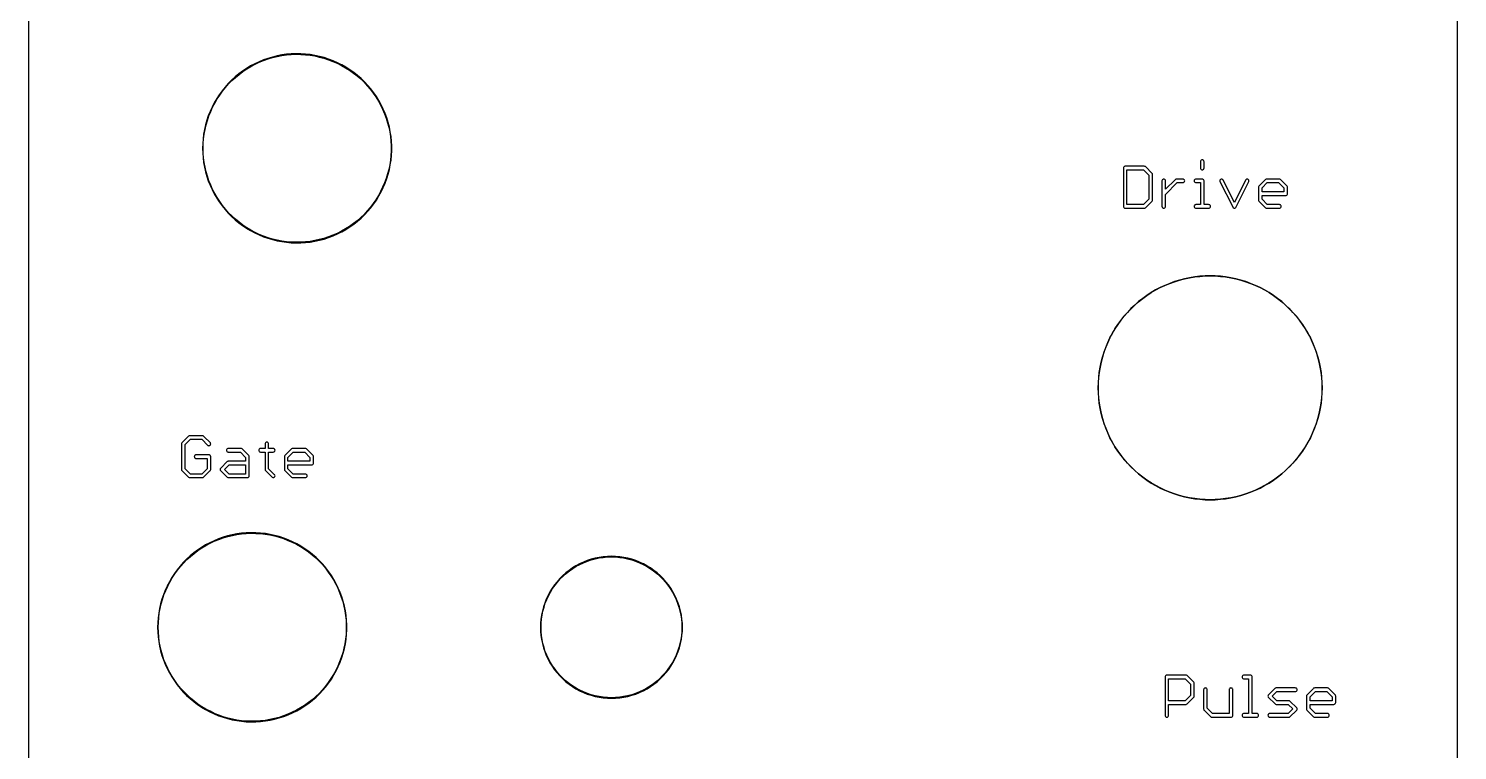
# Model space of a CAD drawing. Extents: x 1 to 62, y 0 to 129.
# Drawn here: x 1.3 to 61.9, y 31.5 to 62.1 of the extents above; entities that cross this region are included whole.
import ezdxf

# ---------------------------------------------------------------- set-up
doc = ezdxf.new("R2010")
doc.units = 0

msp = doc.modelspace()

# ---------------------------------------------------------------- linework, layer by layer
at = {"color": 34, "true_color": 0x008000}
for points in [[(1.27, 0.3175, 0), (61.88964, 0.3175, 0), (61.88964, 128.81864, 0), (1.27, 128.81864, 0), (1.27, 0.3175, 0)], [(12.41298, 61.04382, 0), (12.21232, 61.02603, 0), (12.0142, 60.99809, 0), (12.01027, 60.99747, 0), (11.81215, 60.95937, 0), (11.61657, 60.91111, 0), (11.42353, 60.85523, 0), (11.23557, 60.78919, 0), (11.04761, 60.71299, 0), (10.86727, 60.62663, 0), (10.86373, 60.62483, 0), (10.68593, 60.53085, 0), (10.51321, 60.42671, 0), (10.34557, 60.31495, 0), (10.18554, 60.19303, 0), (10.0306, 60.06603, 0), (9.88075, 59.92887, 0), (9.87794, 59.92606, 0), (9.73823, 59.78382, 0), (9.60361, 59.63396, 0), (9.47662, 59.47648, 0), (9.35978, 59.31392, 0), (9.25056, 59.14628, 0), (9.14896, 58.97356, 0), (9.05498, 58.79322, 0), (9.05317, 58.78968, 0), (8.9719, 58.6068, 0), (8.8957, 58.42138, 0), (8.8322, 58.23088, 0), (8.77632, 58.03784, 0), (8.73314, 57.84226, 0), (8.69758, 57.64414, 0), (8.69694, 57.64021, 0), (8.67155, 57.43956, 0), (8.65631, 57.23889, 0), (8.65124, 57.03823, 0), (8.65631, 56.83757, 0), (8.67155, 56.63692, 0), (8.69694, 56.43626, 0), (8.69758, 56.43233, 0), (8.73314, 56.23421, 0), (8.77632, 56.03863, 0), (8.8322, 55.84559, 0), (8.8957, 55.65509, 0), (8.9719, 55.46967, 0), (9.05317, 55.28679, 0), (9.05498, 55.28325, 0), (9.14896, 55.10291, 0), (9.25056, 54.93019, 0), (9.35978, 54.76255, 0), (9.47662, 54.59999, 0), (9.60361, 54.44251, 0), (9.73823, 54.29265, 0), (9.87794, 54.15041, 0), (9.88075, 54.1476, 0), (10.0306, 54.01044, 0), (10.18554, 53.88344, 0), (10.34557, 53.76152, 0), (10.51321, 53.64976, 0), (10.68593, 53.54562, 0), (10.86373, 53.45164, 0), (10.86727, 53.44984, 0), (11.04761, 53.36348, 0), (11.23557, 53.28728, 0), (11.42353, 53.22124, 0), (11.61657, 53.16536, 0), (11.81215, 53.1171, 0), (12.01027, 53.079, 0), (12.0142, 53.07837, 0), (12.21232, 53.05044, 0), (12.41298, 53.03265, 0), (12.61363, 53.02503, 0), (12.81429, 53.02757, 0), (13.01495, 53.04027, 0), (13.21562, 53.06313, 0), (13.21954, 53.06376, 0), (13.41766, 53.09678, 0), (13.61324, 53.13996, 0), (13.80882, 53.19076, 0), (13.99932, 53.25426, 0), (14.18728, 53.32538, 0), (14.3727, 53.40666, 0), (14.5505, 53.49556, 0), (14.55404, 53.49736, 0), (14.7293, 53.59642, 0), (14.89948, 53.70564, 0), (15.06458, 53.82248, 0), (15.22206, 53.9444, 0), (15.37446, 54.07648, 0), (15.51924, 54.21618, 0), (15.52205, 54.21899, 0), (15.65921, 54.36631, 0), (15.78875, 54.51871, 0), (15.91067, 54.67873, 0), (16.02497, 54.84383, 0), (16.13165, 55.01655, 0), (16.22816, 55.19181, 0), (16.22997, 55.19535, 0), (16.31633, 55.37569, 0), (16.39507, 55.56111, 0), (16.46619, 55.75161, 0), (16.52461, 55.94211, 0), (16.57541, 56.13769, 0), (16.61605, 56.33327, 0), (16.61667, 56.3372, 0), (16.64716, 56.53786, 0), (16.66747, 56.73597, 0), (16.67763, 56.93664, 0), (16.67763, 57.13984, 0), (16.66747, 57.34049, 0), (16.64716, 57.53861, 0), (16.61667, 57.73928, 0), (16.61605, 57.7432, 0), (16.57541, 57.93878, 0), (16.52461, 58.13436, 0), (16.46619, 58.32486, 0), (16.39507, 58.51536, 0), (16.31633, 58.70078, 0), (16.22997, 58.88112, 0), (16.22816, 58.88466, 0), (16.13165, 59.05992, 0), (16.02497, 59.23264, 0), (15.91067, 59.39774, 0), (15.78875, 59.55776, 0), (15.65921, 59.71016, 0), (15.52205, 59.85748, 0), (15.51924, 59.86029, 0), (15.37446, 59.99999, 0), (15.22206, 60.13207, 0), (15.06458, 60.25399, 0), (14.89948, 60.37083, 0), (14.7293, 60.48005, 0), (14.55404, 60.57911, 0), (14.5505, 60.58091, 0), (14.3727, 60.66981, 0), (14.18728, 60.75109, 0), (13.99932, 60.82221, 0), (13.80882, 60.88571, 0), (13.61324, 60.93651, 0), (13.41766, 60.97969, 0), (13.21954, 61.01271, 0), (13.21562, 61.01334, 0), (13.01495, 61.03619, 0), (12.81429, 61.0489, 0), (12.61363, 61.05143, 0), (12.41298, 61.04382, 0)], [(13.01495, 53.06567, 0), (12.81429, 53.05298, 0), (12.61363, 53.05043, 0), (12.41298, 53.05806, 0), (12.21232, 53.07584, 0), (12.01681, 53.1034, 0), (11.82, 53.14125, 0), (11.62442, 53.18951, 0), (11.43138, 53.24539, 0), (11.24342, 53.31143, 0), (11.05546, 53.38763, 0), (10.87655, 53.4733, 0), (10.70086, 53.56617, 0), (10.52814, 53.67031, 0), (10.3605, 53.78207, 0), (10.20048, 53.90399, 0), (10.04554, 54.03099, 0), (9.89617, 54.1677, 0), (9.75878, 54.30758, 0), (9.62417, 54.45744, 0), (9.49717, 54.61492, 0), (9.38033, 54.77748, 0), (9.27111, 54.94512, 0), (9.16951, 55.11784, 0), (9.07707, 55.29522, 0), (8.99605, 55.47752, 0), (8.91985, 55.66294, 0), (8.85635, 55.85344, 0), (8.80047, 56.04648, 0), (8.75728, 56.24206, 0), (8.72218, 56.43765, 0), (8.69694, 56.63692, 0), (8.68172, 56.83757, 0), (8.67664, 57.03823, 0), (8.68172, 57.23889, 0), (8.69694, 57.43956, 0), (8.72218, 57.63882, 0), (8.75728, 57.83441, 0), (8.80047, 58.02999, 0), (8.85635, 58.22303, 0), (8.91985, 58.41353, 0), (8.99605, 58.59895, 0), (9.07707, 58.78125, 0), (9.16951, 58.95863, 0), (9.27111, 59.13135, 0), (9.38033, 59.29899, 0), (9.49717, 59.46155, 0), (9.62417, 59.61903, 0), (9.75878, 59.76889, 0), (9.89617, 59.90877, 0), (10.04554, 60.04548, 0), (10.20048, 60.17248, 0), (10.3605, 60.2944, 0), (10.52814, 60.40616, 0), (10.70086, 60.5103, 0), (10.87655, 60.60317, 0), (11.05546, 60.68884, 0), (11.24342, 60.76504, 0), (11.43138, 60.83108, 0), (11.62442, 60.88696, 0), (11.82, 60.93522, 0), (12.01661, 60.97303, 0), (12.21232, 61.00063, 0), (12.41298, 61.01841, 0), (12.61363, 61.02603, 0), (12.81429, 61.02349, 0), (13.01495, 61.01079, 0), (13.21496, 60.98802, 0), (13.40981, 60.95554, 0), (13.60539, 60.91236, 0), (13.80097, 60.86156, 0), (13.99147, 60.79806, 0), (14.17943, 60.72694, 0), (14.36485, 60.64566, 0), (14.53957, 60.5583, 0), (14.71437, 60.4595, 0), (14.88455, 60.35028, 0), (15.04965, 60.23344, 0), (15.20713, 60.11152, 0), (15.35953, 59.97944, 0), (15.5024, 59.84158, 0), (15.63866, 59.69523, 0), (15.7682, 59.54283, 0), (15.89012, 59.38281, 0), (16.00442, 59.21771, 0), (16.1111, 59.04499, 0), (16.20688, 58.87105, 0), (16.29217, 58.69293, 0), (16.37092, 58.50751, 0), (16.44203, 58.31701, 0), (16.50046, 58.12651, 0), (16.55126, 57.93093, 0), (16.59178, 57.73594, 0), (16.62175, 57.53861, 0), (16.64208, 57.34049, 0), (16.65224, 57.13984, 0), (16.65224, 56.93664, 0), (16.64208, 56.73597, 0), (16.62175, 56.53786, 0), (16.59177, 56.3405, 0), (16.55126, 56.14554, 0), (16.50046, 55.94996, 0), (16.44203, 55.75946, 0), (16.37092, 55.56896, 0), (16.29217, 55.38354, 0), (16.20688, 55.20542, 0), (16.1111, 55.03148, 0), (16.00442, 54.85876, 0), (15.89012, 54.69366, 0), (15.7682, 54.53364, 0), (15.63866, 54.38124, 0), (15.5024, 54.23489, 0), (15.35953, 54.09703, 0), (15.20713, 53.96495, 0), (15.04965, 53.84303, 0), (14.88455, 53.72619, 0), (14.71437, 53.61697, 0), (14.53957, 53.51817, 0), (14.36485, 53.43081, 0), (14.17943, 53.34953, 0), (13.99147, 53.27841, 0), (13.80097, 53.21491, 0), (13.60539, 53.16411, 0), (13.40981, 53.12093, 0), (13.21496, 53.08845, 0), (13.01495, 53.06567, 0)], [(51.06416, 56.12384, 0), (51.0877, 56.12756, 0), (51.10894, 56.13839, 0), (51.1258, 56.15525, 0), (51.13663, 56.17649, 0), (51.14036, 56.20004, 0), (51.14036, 56.47182, 0), (51.13663, 56.49536, 0), (51.1258, 56.5166, 0), (51.10894, 56.53346, 0), (51.0877, 56.54429, 0), (51.06416, 56.54802, 0), (51.04061, 56.54429, 0), (51.01937, 56.53346, 0), (51.00251, 56.5166, 0), (50.99168, 56.49536, 0), (50.98796, 56.47182, 0), (50.98796, 56.20004, 0), (50.99168, 56.17649, 0), (51.00251, 56.15525, 0), (51.01937, 56.13839, 0), (51.04061, 56.12756, 0), (51.06416, 56.12384, 0)], [(47.79264, 56.27624, 0), (47.76909, 56.27251, 0), (47.74785, 56.26168, 0), (47.73099, 56.24482, 0), (47.72016, 56.22358, 0), (47.71644, 56.20004, 0), (47.71644, 54.57444, 0), (47.72016, 54.55089, 0), (47.73099, 54.52965, 0), (47.74785, 54.51279, 0), (47.76909, 54.50196, 0), (47.79264, 54.49824, 0), (48.60543, 54.49824, 0), (48.62898, 54.50196, 0), (48.65022, 54.51279, 0), (48.922, 54.78203, 0), (48.93886, 54.79889, 0), (48.94969, 54.82013, 0), (48.95341, 54.84367, 0), (48.95341, 55.92826, 0), (48.94969, 55.9518, 0), (48.93886, 55.97304, 0), (48.65022, 56.26168, 0), (48.62898, 56.27251, 0), (48.60543, 56.27624, 0), (47.79264, 56.27624, 0)], [(48.57535, 54.65064, 0), (47.86884, 54.65064, 0), (47.86884, 56.12384, 0), (48.5752, 56.12384, 0), (48.80101, 55.89803, 0), (48.80101, 54.87419, 0), (48.57535, 54.65064, 0)], [(49.43093, 54.49824, 0), (49.45448, 54.50196, 0), (49.47572, 54.51279, 0), (49.49258, 54.52965, 0), (49.50341, 54.55089, 0), (49.50713, 54.57444, 0), (49.50713, 55.08529, 0), (50.00234, 55.58282, 0), (50.24374, 55.58282, 0), (50.26728, 55.58654, 0), (50.28852, 55.59737, 0), (50.30538, 55.61423, 0), (50.31621, 55.63547, 0), (50.31994, 55.65902, 0), (50.31621, 55.68256, 0), (50.30538, 55.7038, 0), (50.28852, 55.72066, 0), (50.26728, 55.73149, 0), (50.24374, 55.73522, 0), (49.97196, 55.73522, 0), (49.94841, 55.73149, 0), (49.92717, 55.72066, 0), (49.91031, 55.7038, 0), (49.50713, 55.29873, 0), (49.50713, 55.65902, 0), (49.50341, 55.68256, 0), (49.49258, 55.7038, 0), (49.47572, 55.72066, 0), (49.45448, 55.73149, 0), (49.43093, 55.73522, 0), (49.40739, 55.73149, 0), (49.38615, 55.72066, 0), (49.36929, 55.7038, 0), (49.35846, 55.68256, 0), (49.35473, 55.65902, 0), (49.35473, 54.57444, 0), (49.35846, 54.55089, 0), (49.36929, 54.52965, 0), (49.38615, 54.51279, 0), (49.40739, 54.50196, 0), (49.43093, 54.49824, 0)], [(50.79492, 55.73522, 0), (50.77137, 55.73149, 0), (50.75013, 55.72066, 0), (50.73327, 55.7038, 0), (50.72244, 55.68256, 0), (50.71872, 55.65902, 0), (50.72244, 55.63547, 0), (50.73327, 55.61423, 0), (50.75013, 55.59737, 0), (50.77137, 55.58654, 0), (50.79492, 55.58282, 0), (50.98796, 55.58282, 0), (50.98796, 54.65064, 0), (50.79492, 54.65064, 0), (50.77137, 54.64691, 0), (50.75013, 54.63608, 0), (50.73327, 54.61922, 0), (50.72244, 54.59798, 0), (50.71872, 54.57444, 0), (50.72244, 54.55089, 0), (50.73327, 54.52965, 0), (50.75013, 54.51279, 0), (50.77137, 54.50196, 0), (50.79492, 54.49824, 0), (51.33594, 54.49824, 0), (51.35948, 54.50196, 0), (51.38072, 54.51279, 0), (51.39758, 54.52965, 0), (51.40841, 54.55089, 0), (51.41214, 54.57444, 0), (51.40841, 54.59798, 0), (51.39758, 54.61922, 0), (51.38072, 54.63608, 0), (51.35948, 54.64691, 0), (51.33594, 54.65064, 0), (51.14036, 54.65064, 0), (51.14036, 55.65902, 0), (51.13663, 55.68256, 0), (51.1258, 55.7038, 0), (51.10894, 55.72066, 0), (51.0877, 55.73149, 0), (51.06416, 55.73522, 0), (50.79492, 55.73522, 0)], [(52.42813, 54.49824, 0), (52.45168, 54.50196, 0), (52.47292, 54.51279, 0), (52.48978, 54.52965, 0), (52.50061, 54.55089, 0), (53.04163, 55.63547, 0), (53.04535, 55.65902, 0), (53.04163, 55.68256, 0), (53.0308, 55.7038, 0), (53.01394, 55.72066, 0), (52.9927, 55.73149, 0), (52.96915, 55.73522, 0), (52.94561, 55.73149, 0), (52.92437, 55.72066, 0), (52.90751, 55.7038, 0), (52.89668, 55.68256, 0), (52.42797, 54.74293, 0), (51.95705, 55.68256, 0), (51.94622, 55.7038, 0), (51.92936, 55.72066, 0), (51.90812, 55.73149, 0), (51.88457, 55.73522, 0), (51.86103, 55.73149, 0), (51.83979, 55.72066, 0), (51.82293, 55.7038, 0), (51.8121, 55.68256, 0), (51.80837, 55.65902, 0), (51.8121, 55.63547, 0), (52.35566, 54.55089, 0), (52.36649, 54.52965, 0), (52.38335, 54.51279, 0), (52.40459, 54.50196, 0), (52.42813, 54.49824, 0)], [(54.631, 55.04298, 0), (54.65224, 55.05381, 0), (54.6691, 55.07067, 0), (54.67993, 55.09191, 0), (54.68366, 55.11546, 0), (54.68366, 55.38724, 0), (54.67993, 55.41078, 0), (54.6691, 55.43202, 0), (54.38046, 55.72066, 0), (54.35922, 55.73149, 0), (54.33568, 55.73522, 0), (53.79466, 55.73522, 0), (53.77111, 55.73149, 0), (53.74987, 55.72066, 0), (53.46123, 55.43202, 0), (53.4504, 55.41078, 0), (53.44668, 55.38724, 0), (53.44668, 54.84367, 0), (53.4504, 54.82013, 0), (53.46123, 54.79889, 0), (53.47809, 54.78203, 0), (53.74987, 54.51279, 0), (53.77111, 54.50196, 0), (53.79466, 54.49824, 0), (54.33568, 54.49824, 0), (54.35922, 54.50196, 0), (54.38046, 54.51279, 0), (54.39732, 54.52965, 0), (54.40815, 54.55089, 0), (54.41188, 54.57444, 0), (54.40815, 54.59798, 0), (54.39732, 54.61922, 0), (54.38046, 54.63608, 0), (54.35922, 54.64691, 0), (54.33568, 54.65064, 0), (53.82474, 54.65064, 0), (53.59908, 54.87419, 0), (53.59908, 55.03926, 0), (54.60746, 55.03926, 0), (54.631, 55.04298, 0)], [(54.53126, 55.19166, 0), (53.59908, 55.19166, 0), (53.59908, 55.35701, 0), (53.82489, 55.58282, 0), (54.30544, 55.58282, 0), (54.53126, 55.357, 0), (54.53126, 55.19166, 0)], [(51.181, 51.62423, 0), (50.96001, 51.60899, 0), (50.74411, 51.58359, 0), (50.74372, 51.58352, 0), (50.52528, 51.54796, 0), (50.31192, 51.50224, 0), (50.09856, 51.4489, 0), (49.89028, 51.38286, 0), (49.682, 51.3092, 0), (49.48134, 51.22538, 0), (49.28068, 51.1314, 0), (49.28033, 51.13122, 0), (49.08729, 51.02962, 0), (48.89933, 50.91786, 0), (48.71391, 50.79848, 0), (48.53611, 50.66894, 0), (48.36339, 50.53432, 0), (48.19829, 50.38954, 0), (48.04081, 50.23714, 0), (48.04053, 50.23686, 0), (47.88813, 50.07938, 0), (47.74335, 49.91428, 0), (47.60873, 49.74156, 0), (47.47919, 49.56376, 0), (47.35981, 49.37834, 0), (47.24805, 49.19038, 0), (47.24787, 49.19003, 0), (47.14645, 48.99734, 0), (47.14627, 48.99699, 0), (47.05229, 48.79633, 0), (46.96847, 48.59567, 0), (46.89481, 48.38739, 0), (46.82877, 48.17911, 0), (46.77543, 47.96575, 0), (46.72971, 47.75239, 0), (46.69415, 47.53395, 0), (46.69409, 47.53355, 0), (46.66869, 47.31766, 0), (46.65345, 47.09668, 0), (46.64837, 46.87824, 0), (46.65345, 46.6598, 0), (46.66869, 46.43882, 0), (46.69409, 46.22292, 0), (46.69415, 46.22252, 0), (46.72971, 46.00408, 0), (46.77543, 45.79072, 0), (46.82877, 45.57736, 0), (46.89481, 45.36908, 0), (46.96847, 45.1608, 0), (47.05229, 44.96014, 0), (47.14627, 44.75948, 0), (47.14645, 44.75913, 0), (47.24805, 44.56609, 0), (47.35981, 44.37813, 0), (47.47919, 44.19271, 0), (47.60873, 44.01491, 0), (47.74335, 43.84219, 0), (47.88813, 43.67709, 0), (48.04053, 43.51961, 0), (48.04081, 43.51933, 0), (48.19829, 43.36693, 0), (48.36339, 43.22215, 0), (48.53611, 43.08753, 0), (48.71391, 42.95799, 0), (48.89933, 42.83861, 0), (49.08729, 42.72685, 0), (49.28033, 42.62525, 0), (49.28068, 42.62507, 0), (49.48134, 42.53109, 0), (49.682, 42.44727, 0), (49.89028, 42.37361, 0), (50.09856, 42.30757, 0), (50.31192, 42.25423, 0), (50.52528, 42.20851, 0), (50.74372, 42.17295, 0), (50.74411, 42.17289, 0), (50.96001, 42.14749, 0), (51.181, 42.13225, 0), (51.39944, 42.12717, 0), (51.61788, 42.13225, 0), (51.83886, 42.14749, 0), (52.05475, 42.17289, 0), (52.05515, 42.17295, 0), (52.27359, 42.20851, 0), (52.48695, 42.25423, 0), (52.70031, 42.30757, 0), (52.90859, 42.37361, 0), (53.11687, 42.44727, 0), (53.31753, 42.53109, 0), (53.51819, 42.62507, 0), (53.51854, 42.62525, 0), (53.71158, 42.72685, 0), (53.89954, 42.83861, 0), (54.08496, 42.95799, 0), (54.26276, 43.08753, 0), (54.43548, 43.22215, 0), (54.60058, 43.36693, 0), (54.75806, 43.51933, 0), (54.75834, 43.51961, 0), (54.91074, 43.67709, 0), (55.05552, 43.84219, 0), (55.19014, 44.01491, 0), (55.31968, 44.19271, 0), (55.43906, 44.37813, 0), (55.55082, 44.56609, 0), (55.65242, 44.75913, 0), (55.6526, 44.75948, 0), (55.74658, 44.96014, 0), (55.8304, 45.1608, 0), (55.90406, 45.36908, 0), (55.9701, 45.57736, 0), (56.02344, 45.79072, 0), (56.06916, 46.00408, 0), (56.10472, 46.22252, 0), (56.10478, 46.22292, 0), (56.13018, 46.43882, 0), (56.14542, 46.6598, 0), (56.1505, 46.87824, 0), (56.14542, 47.09668, 0), (56.13018, 47.31766, 0), (56.10478, 47.53355, 0), (56.10472, 47.53395, 0), (56.06916, 47.75239, 0), (56.02344, 47.96575, 0), (55.9701, 48.17911, 0), (55.90406, 48.38739, 0), (55.8304, 48.59567, 0), (55.74658, 48.79633, 0), (55.6526, 48.99699, 0), (55.65242, 48.99734, 0), (55.551, 49.19003, 0), (55.55082, 49.19038, 0), (55.43906, 49.37834, 0), (55.31968, 49.56376, 0), (55.19014, 49.74156, 0), (55.05552, 49.91428, 0), (54.91074, 50.07938, 0), (54.75834, 50.23686, 0), (54.75806, 50.23714, 0), (54.60058, 50.38954, 0), (54.43548, 50.53432, 0), (54.26276, 50.66894, 0), (54.08496, 50.79848, 0), (53.89954, 50.91786, 0), (53.71158, 51.02962, 0), (53.51854, 51.13122, 0), (53.51819, 51.1314, 0), (53.31753, 51.22538, 0), (53.11687, 51.3092, 0), (52.90859, 51.38286, 0), (52.70031, 51.4489, 0), (52.48695, 51.50224, 0), (52.27359, 51.54796, 0), (52.05515, 51.58352, 0), (52.05475, 51.58359, 0), (51.83886, 51.60899, 0), (51.61788, 51.62423, 0), (51.39944, 51.62931, 0), (51.181, 51.62423, 0)], [(51.83886, 42.15002, 0), (51.61788, 42.13478, 0), (51.39944, 42.12971, 0), (51.181, 42.13478, 0), (50.96001, 42.15002, 0), (50.74411, 42.17543, 0), (50.7441, 42.17543, 0), (50.52607, 42.21092, 0), (50.31271, 42.25664, 0), (50.09935, 42.30998, 0), (49.89107, 42.37602, 0), (49.68279, 42.44968, 0), (49.48213, 42.5335, 0), (49.28154, 42.62745, 0), (49.08878, 42.7289, 0), (48.90082, 42.84066, 0), (48.7154, 42.96004, 0), (48.5376, 43.08958, 0), (48.36488, 43.2242, 0), (48.19978, 43.36898, 0), (48.04244, 43.52124, 0), (47.89018, 43.67858, 0), (47.7454, 43.84368, 0), (47.61078, 44.0164, 0), (47.48124, 44.1942, 0), (47.36186, 44.37962, 0), (47.2501, 44.56758, 0), (47.14868, 44.76027, 0), (47.0547, 44.96093, 0), (46.97088, 45.16159, 0), (46.89722, 45.36987, 0), (46.83118, 45.57815, 0), (46.77784, 45.79151, 0), (46.73212, 46.00487, 0), (46.69663, 46.2229, 0), (46.69663, 46.22292, 0), (46.67122, 46.43882, 0), (46.65599, 46.6598, 0), (46.65091, 46.87824, 0), (46.65599, 47.09668, 0), (46.67122, 47.31766, 0), (46.69663, 47.53355, 0), (46.69663, 47.53357, 0), (46.73212, 47.7516, 0), (46.77784, 47.96496, 0), (46.83118, 48.17832, 0), (46.89722, 48.3866, 0), (46.97088, 48.59488, 0), (47.0547, 48.79554, 0), (47.14865, 48.99613, 0), (47.2501, 49.18889, 0), (47.36186, 49.37685, 0), (47.48124, 49.56227, 0), (47.61078, 49.74007, 0), (47.7454, 49.91279, 0), (47.89018, 50.07789, 0), (48.04244, 50.23523, 0), (48.19978, 50.38749, 0), (48.36488, 50.53227, 0), (48.5376, 50.66689, 0), (48.7154, 50.79643, 0), (48.90082, 50.91581, 0), (49.08878, 51.02757, 0), (49.28154, 51.12902, 0), (49.48213, 51.22297, 0), (49.68279, 51.30679, 0), (49.89107, 51.38045, 0), (50.09935, 51.44649, 0), (50.31271, 51.49983, 0), (50.52607, 51.54555, 0), (50.74422, 51.58106, 0), (50.96001, 51.60645, 0), (51.181, 51.62169, 0), (51.39944, 51.62677, 0), (51.61788, 51.62169, 0), (51.83886, 51.60645, 0), (52.05467, 51.58106, 0), (52.2728, 51.54555, 0), (52.48616, 51.49983, 0), (52.69952, 51.44649, 0), (52.9078, 51.38045, 0), (53.11608, 51.30679, 0), (53.31674, 51.22297, 0), (53.51733, 51.12902, 0), (53.71009, 51.02757, 0), (53.89805, 50.91581, 0), (54.08347, 50.79643, 0), (54.26127, 50.66689, 0), (54.43399, 50.53227, 0), (54.59909, 50.38749, 0), (54.75643, 50.23523, 0), (54.90869, 50.07789, 0), (55.05347, 49.91279, 0), (55.18809, 49.74007, 0), (55.31763, 49.56227, 0), (55.43701, 49.37685, 0), (55.54877, 49.18889, 0), (55.65022, 48.99613, 0), (55.74417, 48.79554, 0), (55.82799, 48.59488, 0), (55.90165, 48.3866, 0), (55.96769, 48.17832, 0), (56.02103, 47.96496, 0), (56.06675, 47.7516, 0), (56.10226, 47.53347, 0), (56.12765, 47.31766, 0), (56.14288, 47.09668, 0), (56.14796, 46.87824, 0), (56.14288, 46.6598, 0), (56.12765, 46.43882, 0), (56.10225, 46.22292, 0), (56.10225, 46.2229, 0), (56.06675, 46.00487, 0), (56.02103, 45.79151, 0), (55.96769, 45.57815, 0), (55.90165, 45.36987, 0), (55.82799, 45.16159, 0), (55.74417, 44.96093, 0), (55.65019, 44.76027, 0), (55.54877, 44.56758, 0), (55.43701, 44.37962, 0), (55.31763, 44.1942, 0), (55.18809, 44.0164, 0), (55.05347, 43.84368, 0), (54.90869, 43.67858, 0), (54.75643, 43.52124, 0), (54.59909, 43.36898, 0), (54.43399, 43.2242, 0), (54.26127, 43.08958, 0), (54.08347, 42.96004, 0), (53.89805, 42.84066, 0), (53.71009, 42.7289, 0), (53.51733, 42.62745, 0), (53.31674, 42.5335, 0), (53.11608, 42.44968, 0), (52.9078, 42.37602, 0), (52.69952, 42.30998, 0), (52.48616, 42.25664, 0), (52.2728, 42.21092, 0), (52.05477, 42.17543, 0), (52.05475, 42.17543, 0), (51.83886, 42.15002, 0)], [(8.37691, 44.03344, 0), (8.35337, 44.02971, 0), (8.33212, 44.01888, 0), (8.31527, 44.00202, 0), (8.30444, 43.98078, 0), (8.30071, 43.95724, 0), (8.30444, 43.93369, 0), (8.31527, 43.91245, 0), (8.33212, 43.89559, 0), (8.35337, 43.88476, 0), (8.37691, 43.88104, 0), (8.84428, 43.88104, 0), (8.84428, 43.4442, 0), (8.61861, 43.22064, 0), (8.13535, 43.22064, 0), (7.9121, 43.4439, 0), (7.9121, 44.46817, 0), (8.13564, 44.69383, 0), (8.61847, 44.69383, 0), (8.87569, 44.43661, 0), (8.89692, 44.42578, 0), (8.92048, 44.42205, 0), (8.94402, 44.42578, 0), (8.96526, 44.43661, 0), (8.98212, 44.45347, 0), (8.99295, 44.47471, 0), (8.99668, 44.49825, 0), (8.99295, 44.5218, 0), (8.98212, 44.54304, 0), (8.71035, 44.8148, 0), (8.71034, 44.81482, 0), (8.69347, 44.83168, 0), (8.67224, 44.84251, 0), (8.6487, 44.84623, 0), (8.10513, 44.84623, 0), (8.08159, 44.84251, 0), (8.06035, 44.83168, 0), (8.04349, 44.81482, 0), (7.77425, 44.54304, 0), (7.76342, 44.5218, 0), (7.7597, 44.49825, 0), (7.7597, 43.41368, 0), (7.76342, 43.39013, 0), (7.77425, 43.36889, 0), (8.06035, 43.08279, 0), (8.08159, 43.07196, 0), (8.10513, 43.06824, 0), (8.6487, 43.06824, 0), (8.67224, 43.07196, 0), (8.69347, 43.08279, 0), (8.96526, 43.35203, 0), (8.98212, 43.36889, 0), (8.99295, 43.39013, 0), (8.99668, 43.41368, 0), (8.99668, 43.95724, 0), (8.99295, 43.98078, 0), (8.98212, 44.00202, 0), (8.96526, 44.01888, 0), (8.94402, 44.02971, 0), (8.92048, 44.03344, 0), (8.37691, 44.03344, 0)], [(9.74344, 44.30522, 0), (9.71989, 44.30149, 0), (9.69865, 44.29066, 0), (9.68179, 44.2738, 0), (9.67095, 44.25256, 0), (9.66724, 44.22902, 0), (9.67095, 44.20547, 0), (9.68179, 44.18423, 0), (9.69865, 44.16737, 0), (9.71989, 44.15654, 0), (9.74344, 44.15282, 0), (10.25422, 44.15282, 0), (10.48004, 43.927, 0), (10.48004, 43.76166, 0), (9.74344, 43.76166, 0), (9.71989, 43.75793, 0), (9.69865, 43.7471, 0), (9.42688, 43.47533, 0), (9.42686, 43.47532, 0), (9.41001, 43.45846, 0), (9.39918, 43.43722, 0), (9.39546, 43.41368, 0), (9.39918, 43.39013, 0), (9.41001, 43.36889, 0), (9.42686, 43.35203, 0), (9.69865, 43.08279, 0), (9.71989, 43.07196, 0), (9.74344, 43.06824, 0), (10.55624, 43.06824, 0), (10.57978, 43.07196, 0), (10.60102, 43.08279, 0), (10.61788, 43.09965, 0), (10.62871, 43.12089, 0), (10.63244, 43.14444, 0), (10.63244, 43.95724, 0), (10.62871, 43.98078, 0), (10.61788, 44.00202, 0), (10.32924, 44.29066, 0), (10.308, 44.30149, 0), (10.28445, 44.30522, 0), (9.74344, 44.30522, 0)], [(11.65097, 43.06824, 0), (11.67452, 43.07196, 0), (11.69576, 43.08279, 0), (11.71262, 43.09965, 0), (11.72345, 43.12089, 0), (11.72717, 43.14444, 0), (11.72345, 43.16798, 0), (11.71262, 43.18922, 0), (11.69576, 43.20608, 0), (11.4554, 43.44419, 0), (11.4554, 44.15282, 0), (11.65097, 44.15282, 0), (11.67452, 44.15654, 0), (11.69576, 44.16737, 0), (11.71262, 44.18423, 0), (11.72345, 44.20547, 0), (11.72717, 44.22902, 0), (11.72345, 44.25256, 0), (11.71262, 44.2738, 0), (11.69576, 44.29066, 0), (11.67452, 44.30149, 0), (11.65097, 44.30522, 0), (11.4554, 44.30522, 0), (11.4554, 44.49825, 0), (11.45167, 44.5218, 0), (11.44084, 44.54304, 0), (11.42398, 44.5599, 0), (11.40274, 44.57073, 0), (11.3792, 44.57445, 0), (11.35565, 44.57073, 0), (11.33441, 44.5599, 0), (11.31755, 44.54304, 0), (11.30672, 44.5218, 0), (11.303, 44.49825, 0), (11.303, 44.30522, 0), (11.10996, 44.30522, 0), (11.08641, 44.30149, 0), (11.06517, 44.29066, 0), (11.04831, 44.2738, 0), (11.03748, 44.25256, 0), (11.03376, 44.22902, 0), (11.03748, 44.20547, 0), (11.04831, 44.18423, 0), (11.06517, 44.16737, 0), (11.08641, 44.15654, 0), (11.10996, 44.15282, 0), (11.303, 44.15282, 0), (11.303, 43.41368, 0), (11.30672, 43.39013, 0), (11.31755, 43.36889, 0), (11.33441, 43.35203, 0), (11.60619, 43.08279, 0), (11.62743, 43.07196, 0), (11.65097, 43.06824, 0)], [(13.30774, 43.61298, 0), (13.32898, 43.62381, 0), (13.34584, 43.64067, 0), (13.35667, 43.66191, 0), (13.3604, 43.68546, 0), (13.3604, 43.95724, 0), (13.35667, 43.98078, 0), (13.34584, 44.00202, 0), (13.0766, 44.2738, 0), (13.05974, 44.29066, 0), (13.0385, 44.30149, 0), (13.01495, 44.30522, 0), (12.4714, 44.30522, 0), (12.44785, 44.30149, 0), (12.42661, 44.29066, 0), (12.13797, 44.00202, 0), (12.12714, 43.98078, 0), (12.12342, 43.95724, 0), (12.12342, 43.41368, 0), (12.12714, 43.39013, 0), (12.13797, 43.36889, 0), (12.15483, 43.35203, 0), (12.42661, 43.08279, 0), (12.44785, 43.07196, 0), (12.4714, 43.06824, 0), (13.01495, 43.06824, 0), (13.0385, 43.07196, 0), (13.05974, 43.08279, 0), (13.0766, 43.09965, 0), (13.08743, 43.12089, 0), (13.09115, 43.14444, 0), (13.08743, 43.16798, 0), (13.0766, 43.18922, 0), (13.05974, 43.20608, 0), (13.0385, 43.21691, 0), (13.01495, 43.22064, 0), (12.50148, 43.22064, 0), (12.27582, 43.44419, 0), (12.27582, 43.60926, 0), (13.2842, 43.60926, 0), (13.30774, 43.61298, 0)], [(13.208, 43.76166, 0), (12.27582, 43.76166, 0), (12.27582, 43.92701, 0), (12.50163, 44.15282, 0), (12.98443, 44.15282, 0), (13.208, 43.92714, 0), (13.208, 43.76166, 0)], [(10.48004, 43.22064, 0), (9.77352, 43.22064, 0), (9.57837, 43.41396, 0), (9.77367, 43.60926, 0), (10.48004, 43.60926, 0), (10.48004, 43.22064, 0)], [(10.50798, 40.72382, 0), (10.3073, 40.70604, 0), (10.1092, 40.6781, 0), (10.10527, 40.67747, 0), (9.90715, 40.63937, 0), (9.71157, 40.59111, 0), (9.51853, 40.53523, 0), (9.33057, 40.46918, 0), (9.14261, 40.39298, 0), (8.96227, 40.30663, 0), (8.95872, 40.30483, 0), (8.78093, 40.21085, 0), (8.60821, 40.10671, 0), (8.44056, 39.99495, 0), (8.28055, 39.87303, 0), (8.12561, 39.74602, 0), (7.97575, 39.60887, 0), (7.97294, 39.60606, 0), (7.83324, 39.46382, 0), (7.69862, 39.31396, 0), (7.57162, 39.15648, 0), (7.45478, 38.99392, 0), (7.34556, 38.82627, 0), (7.24396, 38.65356, 0), (7.14998, 38.47322, 0), (7.14818, 38.46967, 0), (7.0669, 38.2868, 0), (6.9907, 38.10138, 0), (6.9272, 37.91088, 0), (6.87132, 37.71784, 0), (6.82814, 37.52226, 0), (6.79258, 37.32414, 0), (6.79196, 37.32022, 0), (6.76656, 37.11956, 0), (6.75132, 36.9189, 0), (6.74624, 36.71823, 0), (6.75132, 36.51757, 0), (6.76656, 36.31691, 0), (6.79196, 36.11625, 0), (6.79258, 36.11233, 0), (6.82814, 35.9142, 0), (6.87132, 35.71862, 0), (6.9272, 35.52559, 0), (6.9907, 35.33509, 0), (7.0669, 35.14967, 0), (7.14818, 34.96679, 0), (7.14998, 34.96325, 0), (7.24396, 34.78291, 0), (7.34556, 34.61019, 0), (7.45478, 34.44254, 0), (7.57162, 34.27999, 0), (7.69862, 34.12251, 0), (7.83324, 33.97265, 0), (7.97294, 33.83041, 0), (7.97575, 33.82759, 0), (8.12561, 33.69044, 0), (8.28055, 33.56344, 0), (8.44056, 33.44151, 0), (8.60821, 33.32976, 0), (8.78093, 33.22562, 0), (8.95872, 33.13163, 0), (8.96227, 33.12984, 0), (9.14261, 33.04348, 0), (9.33057, 32.96728, 0), (9.51853, 32.90124, 0), (9.71157, 32.84536, 0), (9.90715, 32.7971, 0), (10.10527, 32.759, 0), (10.1092, 32.75837, 0), (10.3073, 32.73043, 0), (10.50798, 32.71264, 0), (10.70864, 32.70503, 0), (10.9093, 32.70756, 0), (11.10996, 32.72027, 0), (11.31061, 32.74313, 0), (11.31454, 32.74376, 0), (11.51266, 32.77678, 0), (11.70824, 32.81996, 0), (11.90382, 32.87075, 0), (12.09432, 32.93426, 0), (12.28228, 33.00538, 0), (12.4677, 33.08666, 0), (12.6455, 33.17555, 0), (12.64904, 33.17736, 0), (12.8243, 33.27642, 0), (12.99448, 33.38564, 0), (13.15958, 33.50248, 0), (13.31706, 33.6244, 0), (13.46946, 33.75648, 0), (13.61424, 33.89618, 0), (13.61705, 33.89899, 0), (13.75421, 34.04631, 0), (13.88375, 34.19871, 0), (14.00567, 34.35873, 0), (14.11997, 34.52382, 0), (14.22665, 34.69655, 0), (14.32317, 34.87181, 0), (14.32497, 34.87534, 0), (14.41133, 35.05569, 0), (14.49007, 35.24111, 0), (14.56119, 35.43161, 0), (14.61961, 35.62211, 0), (14.67041, 35.81769, 0), (14.71105, 36.01327, 0), (14.71168, 36.01719, 0), (14.74215, 36.21785, 0), (14.76248, 36.41597, 0), (14.77264, 36.61663, 0), (14.77264, 36.81984, 0), (14.76248, 37.0205, 0), (14.74215, 37.21862, 0), (14.71168, 37.41928, 0), (14.71105, 37.4232, 0), (14.67041, 37.61878, 0), (14.61961, 37.81436, 0), (14.56119, 38.00486, 0), (14.49007, 38.19536, 0), (14.41133, 38.38078, 0), (14.32497, 38.56112, 0), (14.32317, 38.56466, 0), (14.22665, 38.73992, 0), (14.11997, 38.91264, 0), (14.00567, 39.07774, 0), (13.88375, 39.23776, 0), (13.75421, 39.39016, 0), (13.61705, 39.53748, 0), (13.61424, 39.54029, 0), (13.46946, 39.67998, 0), (13.31706, 39.81207, 0), (13.15958, 39.93399, 0), (12.99448, 40.05083, 0), (12.8243, 40.16005, 0), (12.64904, 40.25911, 0), (12.6455, 40.26091, 0), (12.4677, 40.34981, 0), (12.28228, 40.43108, 0), (12.09432, 40.50221, 0), (11.90382, 40.56571, 0), (11.70824, 40.61651, 0), (11.51266, 40.65968, 0), (11.31454, 40.69271, 0), (11.31061, 40.69334, 0), (11.10996, 40.7162, 0), (10.9093, 40.7289, 0), (10.70864, 40.73144, 0), (10.50798, 40.72382, 0)], [(11.10996, 32.74568, 0), (10.9093, 32.73298, 0), (10.70864, 32.73044, 0), (10.50798, 32.73805, 0), (10.3073, 32.75584, 0), (10.11162, 32.78344, 0), (9.91499, 32.82125, 0), (9.71942, 32.86951, 0), (9.52638, 32.92539, 0), (9.33841, 32.99143, 0), (9.15046, 33.06763, 0), (8.97135, 33.1534, 0), (8.79585, 33.24617, 0), (8.62313, 33.35031, 0), (8.4555, 33.46206, 0), (8.29548, 33.58399, 0), (8.14054, 33.71099, 0), (7.99127, 33.8476, 0), (7.85379, 33.98758, 0), (7.71917, 34.13744, 0), (7.59217, 34.29491, 0), (7.47533, 34.45747, 0), (7.36611, 34.62512, 0), (7.26451, 34.79784, 0), (7.17207, 34.97522, 0), (7.09105, 35.15752, 0), (7.01485, 35.34294, 0), (6.95135, 35.53344, 0), (6.89547, 35.72648, 0), (6.85229, 35.92206, 0), (6.81718, 36.11767, 0), (6.79196, 36.31691, 0), (6.77671, 36.51757, 0), (6.77164, 36.71823, 0), (6.77671, 36.9189, 0), (6.79196, 37.11956, 0), (6.81718, 37.3188, 0), (6.85229, 37.51441, 0), (6.89547, 37.70999, 0), (6.95135, 37.90303, 0), (7.01485, 38.09353, 0), (7.09105, 38.27895, 0), (7.17207, 38.46125, 0), (7.26451, 38.63863, 0), (7.36611, 38.81134, 0), (7.47533, 38.97899, 0), (7.59217, 39.14155, 0), (7.71917, 39.29903, 0), (7.85379, 39.44889, 0), (7.99118, 39.58877, 0), (8.14054, 39.72547, 0), (8.29548, 39.85248, 0), (8.4555, 39.9744, 0), (8.62313, 40.08616, 0), (8.79585, 40.1903, 0), (8.97155, 40.28316, 0), (9.15046, 40.36884, 0), (9.33841, 40.44504, 0), (9.52638, 40.51108, 0), (9.71942, 40.56696, 0), (9.91499, 40.61522, 0), (10.11162, 40.65303, 0), (10.3073, 40.68063, 0), (10.50798, 40.69842, 0), (10.70864, 40.70603, 0), (10.9093, 40.7035, 0), (11.10996, 40.69079, 0), (11.31017, 40.66798, 0), (11.50481, 40.63554, 0), (11.70039, 40.59236, 0), (11.89597, 40.54155, 0), (12.08647, 40.47806, 0), (12.27443, 40.40694, 0), (12.45985, 40.32566, 0), (12.63472, 40.23821, 0), (12.80937, 40.1395, 0), (12.97955, 40.03027, 0), (13.14465, 39.91344, 0), (13.30213, 39.79152, 0), (13.45453, 39.65943, 0), (13.5974, 39.52158, 0), (13.73366, 39.37523, 0), (13.8632, 39.22283, 0), (13.98512, 39.06281, 0), (14.09942, 38.8977, 0), (14.2061, 38.72499, 0), (14.30185, 38.55111, 0), (14.38718, 38.37292, 0), (14.46592, 38.18751, 0), (14.53704, 37.99701, 0), (14.59546, 37.80651, 0), (14.64626, 37.61093, 0), (14.68678, 37.4159, 0), (14.71675, 37.21862, 0), (14.73708, 37.0205, 0), (14.74723, 36.81984, 0), (14.74723, 36.61663, 0), (14.73708, 36.41597, 0), (14.71675, 36.21785, 0), (14.68678, 36.02053, 0), (14.64626, 35.82553, 0), (14.59546, 35.62995, 0), (14.53704, 35.43945, 0), (14.46592, 35.24895, 0), (14.38718, 35.06354, 0), (14.30182, 34.88528, 0), (14.2061, 34.71148, 0), (14.09942, 34.53876, 0), (13.98512, 34.37366, 0), (13.8632, 34.21364, 0), (13.73366, 34.06124, 0), (13.59749, 33.91498, 0), (13.45453, 33.77703, 0), (13.30213, 33.64495, 0), (13.14465, 33.52303, 0), (12.97955, 33.40619, 0), (12.80937, 33.29697, 0), (12.63457, 33.19817, 0), (12.45985, 33.11081, 0), (12.27443, 33.02953, 0), (12.08647, 32.95841, 0), (11.89597, 32.89491, 0), (11.70039, 32.84411, 0), (11.50481, 32.80093, 0), (11.31017, 32.76849, 0), (11.10996, 32.74568, 0)], [(28.19157, 34.65337, 0), (28.30841, 34.78291, 0), (28.41509, 34.92007, 0), (28.51669, 35.0623, 0), (28.60813, 35.20962, 0), (28.68941, 35.36457, 0), (28.69121, 35.36811, 0), (28.76487, 35.52559, 0), (28.83091, 35.68815, 0), (28.88425, 35.85325, 0), (28.92997, 36.02342, 0), (28.96553, 36.19361, 0), (28.96615, 36.19753, 0), (28.99155, 36.37025, 0), (29.00679, 36.54298, 0), (29.01187, 36.71823, 0), (29.00679, 36.89349, 0), (28.99155, 37.06622, 0), (28.96615, 37.23894, 0), (28.96553, 37.24286, 0), (28.92997, 37.41304, 0), (28.88425, 37.58321, 0), (28.83091, 37.74832, 0), (28.76487, 37.91088, 0), (28.69121, 38.06836, 0), (28.68941, 38.0719, 0), (28.60813, 38.2243, 0), (28.51669, 38.37416, 0), (28.41509, 38.51639, 0), (28.30841, 38.65356, 0), (28.19157, 38.78309, 0), (28.18876, 38.78591, 0), (28.18874, 38.78592, 0), (28.06557, 38.9091, 0), (28.0643, 38.91037, 0), (27.93476, 39.0272, 0), (27.7976, 39.13389, 0), (27.65536, 39.23549, 0), (27.5055, 39.32692, 0), (27.3531, 39.4082, 0), (27.34956, 39.41001, 0), (27.19208, 39.48366, 0), (27.02952, 39.5497, 0), (26.86442, 39.60305, 0), (26.69424, 39.64877, 0), (26.52406, 39.68433, 0), (26.52014, 39.68495, 0), (26.34742, 39.71036, 0), (26.1747, 39.7256, 0), (25.99944, 39.73068, 0), (25.82418, 39.7256, 0), (25.65146, 39.71036, 0), (25.47874, 39.68495, 0), (25.47481, 39.68433, 0), (25.30463, 39.64877, 0), (25.13445, 39.60305, 0), (24.96935, 39.5497, 0), (24.80679, 39.48366, 0), (24.64931, 39.41001, 0), (24.64577, 39.4082, 0), (24.49083, 39.32692, 0), (24.34351, 39.23549, 0), (24.20127, 39.13389, 0), (24.06411, 39.0272, 0), (23.93457, 38.91037, 0), (23.9333, 38.9091, 0), (23.81013, 38.78592, 0), (23.81011, 38.78591, 0), (23.8073, 38.78309, 0), (23.69046, 38.65356, 0), (23.58378, 38.51639, 0), (23.48218, 38.37416, 0), (23.39074, 38.2243, 0), (23.30946, 38.0719, 0), (23.30766, 38.06836, 0), (23.234, 37.91088, 0), (23.16796, 37.74832, 0), (23.11462, 37.58321, 0), (23.0689, 37.41304, 0), (23.03334, 37.24286, 0), (23.03272, 37.23894, 0), (23.00732, 37.06622, 0), (22.99208, 36.89349, 0), (22.987, 36.71823, 0), (22.99208, 36.54298, 0), (23.00732, 36.37025, 0), (23.03272, 36.19753, 0), (23.03334, 36.19361, 0), (23.0689, 36.02342, 0), (23.11462, 35.85325, 0), (23.16796, 35.68815, 0), (23.234, 35.52559, 0), (23.30766, 35.36811, 0), (23.30946, 35.36457, 0), (23.39074, 35.20962, 0), (23.48218, 35.0623, 0), (23.58378, 34.92007, 0), (23.69046, 34.78291, 0), (23.8073, 34.65337, 0), (23.93457, 34.5261, 0), (24.06411, 34.40926, 0), (24.20127, 34.30258, 0), (24.34351, 34.20098, 0), (24.49083, 34.10954, 0), (24.64577, 34.02826, 0), (24.64931, 34.02646, 0), (24.80679, 33.9528, 0), (24.96935, 33.88676, 0), (25.13445, 33.83341, 0), (25.30463, 33.7877, 0), (25.47481, 33.75213, 0), (25.47874, 33.75151, 0), (25.65146, 33.72611, 0), (25.82418, 33.71087, 0), (25.99944, 33.70579, 0), (26.1747, 33.71087, 0), (26.34742, 33.72611, 0), (26.52014, 33.75151, 0), (26.52406, 33.75213, 0), (26.69424, 33.7877, 0), (26.86442, 33.83341, 0), (27.02952, 33.88676, 0), (27.19208, 33.9528, 0), (27.34956, 34.02646, 0), (27.3531, 34.02826, 0), (27.50804, 34.10954, 0), (27.65536, 34.20098, 0), (27.7976, 34.30258, 0), (27.93476, 34.40926, 0), (28.0643, 34.5261, 0), (28.19157, 34.65337, 0)], [(26.34742, 33.75152, 0), (26.1747, 33.73628, 0), (25.99944, 33.7312, 0), (25.82418, 33.73628, 0), (25.65146, 33.75152, 0), (25.48195, 33.77644, 0), (25.31248, 33.81185, 0), (25.1423, 33.85757, 0), (24.9772, 33.91091, 0), (24.81464, 33.97695, 0), (24.65816, 34.05014, 0), (24.50576, 34.13009, 0), (24.35844, 34.22153, 0), (24.2162, 34.32313, 0), (24.07904, 34.42981, 0), (23.9495, 34.54665, 0), (23.82785, 34.6683, 0), (23.71101, 34.79784, 0), (23.60433, 34.935, 0), (23.50273, 35.07724, 0), (23.41129, 35.22455, 0), (23.33134, 35.37696, 0), (23.25815, 35.53344, 0), (23.19211, 35.696, 0), (23.13877, 35.8611, 0), (23.09305, 36.03128, 0), (23.05767, 36.20059, 0), (23.03271, 36.37025, 0), (23.01747, 36.54298, 0), (23.01239, 36.71823, 0), (23.01747, 36.89349, 0), (23.03271, 37.06622, 0), (23.05767, 37.23585, 0), (23.09305, 37.40518, 0), (23.13877, 37.57537, 0), (23.19211, 37.74047, 0), (23.25815, 37.90303, 0), (23.33118, 38.05917, 0), (23.41129, 38.20937, 0), (23.50273, 38.35922, 0), (23.60433, 38.50146, 0), (23.71101, 38.63863, 0), (23.82785, 38.76817, 0), (23.9496, 38.88991, 0), (24.07904, 39.00665, 0), (24.2162, 39.11334, 0), (24.35844, 39.21494, 0), (24.50576, 39.30637, 0), (24.65834, 39.38641, 0), (24.81464, 39.45952, 0), (24.9772, 39.52556, 0), (25.1423, 39.57889, 0), (25.31248, 39.62462, 0), (25.48211, 39.66006, 0), (25.65146, 39.68495, 0), (25.82418, 39.70019, 0), (25.99944, 39.70527, 0), (26.1747, 39.70019, 0), (26.34742, 39.68495, 0), (26.51673, 39.66006, 0), (26.68639, 39.62462, 0), (26.85657, 39.57889, 0), (27.02167, 39.52556, 0), (27.18423, 39.45952, 0), (27.34022, 39.38656, 0), (27.49057, 39.30637, 0), (27.64043, 39.21494, 0), (27.78267, 39.11334, 0), (27.91983, 39.00665, 0), (28.04927, 38.88991, 0), (28.17102, 38.76817, 0), (28.28786, 38.63863, 0), (28.39454, 38.50146, 0), (28.49614, 38.35922, 0), (28.58758, 38.20937, 0), (28.66769, 38.05917, 0), (28.74072, 37.90303, 0), (28.80676, 37.74047, 0), (28.8601, 37.57537, 0), (28.90582, 37.40518, 0), (28.9412, 37.23585, 0), (28.96616, 37.06622, 0), (28.98139, 36.89349, 0), (28.98647, 36.71823, 0), (28.98139, 36.54298, 0), (28.96616, 36.37025, 0), (28.9412, 36.20059, 0), (28.90582, 36.03128, 0), (28.8601, 35.8611, 0), (28.80676, 35.696, 0), (28.74072, 35.53344, 0), (28.66753, 35.37696, 0), (28.58758, 35.22455, 0), (28.49614, 35.07724, 0), (28.39454, 34.935, 0), (28.28786, 34.79784, 0), (28.17102, 34.6683, 0), (28.04937, 34.54665, 0), (27.91983, 34.42981, 0), (27.78267, 34.32313, 0), (27.64043, 34.22153, 0), (27.49311, 34.13009, 0), (27.34071, 34.05014, 0), (27.18423, 33.97695, 0), (27.02167, 33.91091, 0), (26.85657, 33.85757, 0), (26.68639, 33.81185, 0), (26.51689, 33.77643, 0), (26.34742, 33.75152, 0)], [(50.39936, 33.45297, 0), (50.4206, 33.46381, 0), (50.43746, 33.48067, 0), (50.70638, 33.75213, 0), (50.7067, 33.75245, 0), (50.71753, 33.77369, 0), (50.72126, 33.79723, 0), (50.72126, 34.33826, 0), (50.71753, 34.3618, 0), (50.7067, 34.38304, 0), (50.43746, 34.65482, 0), (50.4206, 34.67168, 0), (50.39936, 34.68251, 0), (50.37582, 34.68624, 0), (49.56048, 34.68624, 0), (49.53693, 34.68251, 0), (49.51569, 34.67168, 0), (49.49883, 34.65482, 0), (49.488, 34.63358, 0), (49.48428, 34.61004, 0), (49.48428, 32.98444, 0), (49.488, 32.96089, 0), (49.49883, 32.93965, 0), (49.51569, 32.92279, 0), (49.53693, 32.91196, 0), (49.56048, 32.90824, 0), (49.58402, 32.91196, 0), (49.60526, 32.92279, 0), (49.62212, 32.93965, 0), (49.63295, 32.96089, 0), (49.63668, 32.98444, 0), (49.63668, 33.44926, 0), (50.37582, 33.44926, 0), (50.39936, 33.45297, 0)], [(52.83453, 34.68624, 0), (52.81099, 34.68251, 0), (52.78975, 34.67168, 0), (52.77289, 34.65482, 0), (52.76206, 34.63358, 0), (52.75833, 34.61004, 0), (52.76206, 34.58649, 0), (52.77289, 34.56525, 0), (52.78975, 34.54839, 0), (52.81099, 34.53756, 0), (52.83453, 34.53384, 0), (53.03012, 34.53384, 0), (53.03012, 33.06064, 0), (52.83453, 33.06064, 0), (52.81099, 33.05691, 0), (52.78975, 33.04608, 0), (52.77289, 33.02922, 0), (52.76206, 33.00798, 0), (52.75833, 32.98444, 0), (52.76206, 32.96089, 0), (52.77289, 32.93965, 0), (52.78975, 32.92279, 0), (52.81099, 32.91196, 0), (52.83453, 32.90824, 0), (53.3781, 32.90824, 0), (53.40164, 32.91196, 0), (53.42288, 32.92279, 0), (53.43974, 32.93965, 0), (53.45057, 32.96089, 0), (53.4543, 32.98444, 0), (53.45057, 33.00798, 0), (53.43974, 33.02922, 0), (53.42288, 33.04608, 0), (53.40164, 33.05691, 0), (53.3781, 33.06064, 0), (53.18252, 33.06064, 0), (53.18252, 34.61004, 0), (53.17879, 34.63358, 0), (53.16796, 34.65482, 0), (53.1511, 34.67168, 0), (53.12986, 34.68251, 0), (53.10632, 34.68624, 0), (52.83453, 34.68624, 0)], [(50.3453, 33.60166, 0), (49.63668, 33.60166, 0), (49.63668, 34.53384, 0), (50.34529, 34.53384, 0), (50.56886, 34.30816, 0), (50.56886, 33.82733, 0), (50.3453, 33.60166, 0)], [(52.28335, 32.90824, 0), (52.3069, 32.91196, 0), (52.32814, 32.92279, 0), (52.345, 32.93965, 0), (52.35583, 32.96089, 0), (52.35955, 32.98444, 0), (52.35955, 34.06901, 0), (52.35583, 34.09256, 0), (52.345, 34.1138, 0), (52.32814, 34.13066, 0), (52.3069, 34.14148, 0), (52.28335, 34.14521, 0), (52.25981, 34.14148, 0), (52.23857, 34.13066, 0), (52.22171, 34.1138, 0), (52.21088, 34.09256, 0), (52.20715, 34.06901, 0), (52.20715, 33.06064, 0), (51.50064, 33.06064, 0), (51.27497, 33.2842, 0), (51.27497, 34.06901, 0), (51.27125, 34.09256, 0), (51.26042, 34.1138, 0), (51.24356, 34.13066, 0), (51.22232, 34.14148, 0), (51.19877, 34.14521, 0), (51.17523, 34.14148, 0), (51.15399, 34.13066, 0), (51.13713, 34.1138, 0), (51.1263, 34.09256, 0), (51.12257, 34.06901, 0), (51.12257, 33.25367, 0), (51.1263, 33.23013, 0), (51.13713, 33.20888, 0), (51.15399, 33.19203, 0), (51.42577, 32.92279, 0), (51.44701, 32.91196, 0), (51.47056, 32.90824, 0), (52.28335, 32.90824, 0)], [(54.22874, 33.60166, 0), (54.03317, 33.79724, 0), (54.22874, 33.99281, 0), (55.01132, 33.99281, 0), (55.03486, 33.99654, 0), (55.0561, 34.00737, 0), (55.07296, 34.02423, 0), (55.08379, 34.04547, 0), (55.08752, 34.06901, 0), (55.08379, 34.09256, 0), (55.07296, 34.1138, 0), (55.0561, 34.13066, 0), (55.03486, 34.14148, 0), (55.01132, 34.14521, 0), (54.19851, 34.14521, 0), (54.17497, 34.14148, 0), (54.15373, 34.13066, 0), (53.86509, 33.84202, 0), (53.85426, 33.82078, 0), (53.85053, 33.79723, 0), (53.85426, 33.77369, 0), (53.86509, 33.75245, 0), (54.15373, 33.46381, 0), (54.17497, 33.45297, 0), (54.19851, 33.44926, 0), (54.7093, 33.44926, 0), (54.9046, 33.25396, 0), (54.70945, 33.06064, 0), (53.92673, 33.06064, 0), (53.90319, 33.05691, 0), (53.88195, 33.04608, 0), (53.86509, 33.02922, 0), (53.85426, 33.00798, 0), (53.85053, 32.98444, 0), (53.85426, 32.96089, 0), (53.86509, 32.93965, 0), (53.88195, 32.92279, 0), (53.90319, 32.91196, 0), (53.92673, 32.90824, 0), (54.73954, 32.90824, 0), (54.76308, 32.91196, 0), (54.78432, 32.92279, 0), (55.0561, 33.19203, 0), (55.07296, 33.20888, 0), (55.08379, 33.23013, 0), (55.08752, 33.25367, 0), (55.08379, 33.27722, 0), (55.07296, 33.29846, 0), (54.78432, 33.5871, 0), (54.76308, 33.59793, 0), (54.73954, 33.60166, 0), (54.22874, 33.60166, 0)], [(56.67316, 33.45297, 0), (56.6944, 33.46381, 0), (56.71126, 33.48067, 0), (56.72209, 33.50191, 0), (56.72582, 33.52546, 0), (56.72582, 33.79723, 0), (56.72209, 33.82078, 0), (56.71126, 33.84202, 0), (56.42262, 34.13066, 0), (56.40138, 34.14148, 0), (56.37783, 34.14521, 0), (55.83427, 34.14521, 0), (55.81073, 34.14148, 0), (55.78949, 34.13066, 0), (55.77263, 34.1138, 0), (55.50339, 33.84202, 0), (55.49256, 33.82078, 0), (55.48884, 33.79723, 0), (55.48884, 33.25367, 0), (55.49256, 33.23013, 0), (55.50339, 33.20888, 0), (55.78949, 32.92279, 0), (55.81073, 32.91196, 0), (55.83427, 32.90824, 0), (56.37783, 32.90824, 0), (56.40138, 32.91196, 0), (56.42262, 32.92279, 0), (56.43948, 32.93965, 0), (56.45031, 32.96089, 0), (56.45403, 32.98444, 0), (56.45031, 33.00798, 0), (56.43948, 33.02922, 0), (56.42262, 33.04608, 0), (56.40138, 33.05691, 0), (56.37783, 33.06064, 0), (55.8645, 33.06064, 0), (55.64124, 33.2839, 0), (55.64124, 33.44926, 0), (56.64962, 33.44926, 0), (56.67316, 33.45297, 0)], [(56.57342, 33.60166, 0), (55.64124, 33.60166, 0), (55.64124, 33.76715, 0), (55.86479, 33.99281, 0), (56.34761, 33.99281, 0), (56.57342, 33.767, 0), (56.57342, 33.60166, 0)]]:
    msp.add_polyline3d(points, close=True, dxfattribs=at)
at = {"color": 5, "true_color": 0x0000ff}
msp.add_polyline3d([(61.88963, 0.3175, 0), (61.88963, 128.81863, 0), (1.27, 128.81863, 0), (1.27, 0.3175, 0), (61.88963, 0.3175, 0)], close=True, dxfattribs=at)

doc.saveas('drawing.dxf')
